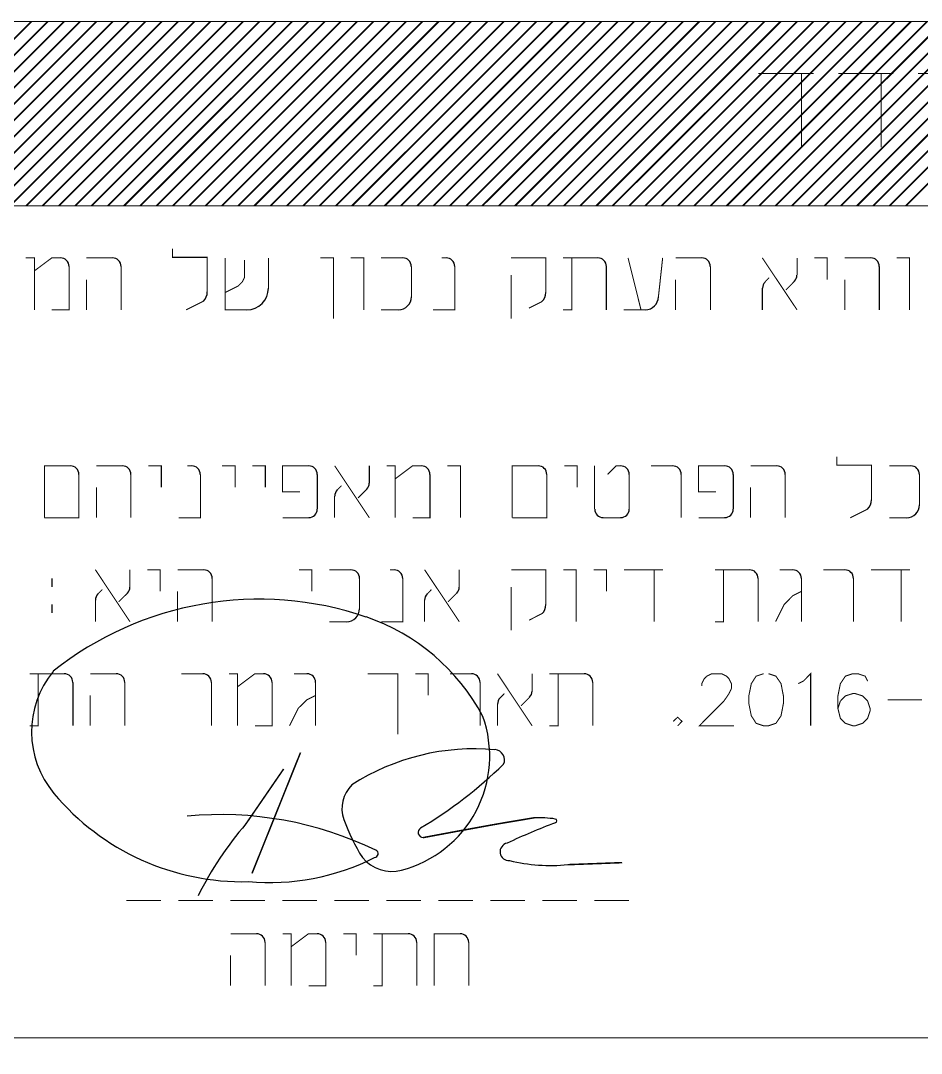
# Model space of a CAD drawing. Extents: x 489 to 720, y 1028 to 1176.
# Drawn here: x 684.05 to 693.83, y 1108.8 to 1120.02 of the extents above; entities that cross this region are included whole.
import ezdxf

# ---------------------------------------------------------------- set-up
doc = ezdxf.new("R2010")
doc.units = 0
doc.header["$MEASUREMENT"] = 0
doc.layers.add('DECLARATION', color=7, linetype='Continuous')
doc.layers.add('M1280', color=7, linetype='Continuous')

msp = doc.modelspace()

# ---------------------------------------------------------------- linework, layer by layer
at = {"layer": 'DECLARATION', "color": 7, "linetype": 'Continuous', "ltscale": 0.045455, "const_width": 0.0112}
for points in [[(675.03, 1118.013), (720.221, 1118.013), (720.221, 1108.974), (675.03, 1108.974)], [(686.074, 1117.077), (686.074, 1117.453), (685.697, 1117.453), (685.697, 1117.547)], [(684.102, 1117.447), (684.196, 1117.447), (684.196, 1116.882)], [(684.479, 1117.447), (684.385, 1117.447), (684.196, 1117.306)], [(684.385, 1116.882), (684.574, 1116.882), (684.574, 1117.354)], [(685.044, 1117.447), (684.761, 1117.447)], [(685.138, 1116.882), (685.138, 1117.354)], [(686.268, 1117.447), (686.268, 1116.882), (686.503, 1116.882)], [(686.268, 1117.071), (686.409, 1117.141), (686.457, 1117.189), (686.479, 1117.236), (686.479, 1117.424)], [(686.738, 1117.118), (686.738, 1117.447)], [(687.303, 1117.447), (687.445, 1117.447), (687.445, 1116.788)], [(687.633, 1117.447), (687.775, 1117.447), (687.775, 1116.882)], [(688.197, 1117.447), (687.962, 1117.447)], [(688.292, 1117.024), (688.292, 1117.354)], [(688.527, 1116.882), (688.763, 1116.882), (688.763, 1117.354)], [(688.669, 1117.447), (688.621, 1117.447)], [(689.751, 1117.071), (689.751, 1117.447), (689.375, 1117.447)], [(690.317, 1117.447), (689.94, 1117.447)], [(690.034, 1117.447), (690.034, 1116.882), (689.94, 1116.882)], [(690.41, 1116.882), (690.41, 1117.354)], [(690.646, 1117.447), (690.787, 1116.882)], [(690.976, 1117.024), (691.022, 1117.447)], [(691.446, 1117.447), (691.163, 1117.447)], [(691.541, 1116.882), (691.541, 1117.354)], [(692.105, 1117.447), (692.482, 1116.882)], [(692.482, 1117.26), (692.482, 1117.447)], [(692.67, 1117.447), (692.811, 1117.447), (692.811, 1117.212)], [(693.282, 1117.447), (693, 1117.447)], [(693.376, 1116.882), (693.376, 1117.354)], [(693.565, 1117.447), (693.705, 1117.447), (693.705, 1116.882)], [(689.375, 1116.788), (689.375, 1117.26)], [(684.761, 1116.882), (684.761, 1117.212)], [(691.163, 1116.882), (691.163, 1117.212)], [(692.179, 1117.231), (692.133, 1117.185)], [(692.36, 1117.098), (692.454, 1117.193)], [(693, 1116.882), (693, 1117.212)], [(692.105, 1117.118), (692.105, 1116.882)], [(685.844, 1116.882), (686.033, 1116.977)], [(689.569, 1116.901), (689.71, 1116.971)], [(687.962, 1116.882), (688.151, 1116.882)], [(690.599, 1116.882), (690.834, 1116.882)], [(693.29, 1114.818), (693.29, 1115.194), (692.913, 1115.194), (692.913, 1115.288)], [(684.586, 1115.188), (684.304, 1115.188), (684.304, 1114.623)], [(685.152, 1115.188), (684.869, 1115.188)], [(685.434, 1115.188), (685.575, 1115.188), (685.575, 1114.953)], [(685.904, 1115.188), (685.858, 1115.188)], [(686.234, 1115.188), (686.376, 1115.188), (686.376, 1114.953)], [(686.563, 1115.188), (686.705, 1115.188), (686.705, 1114.953)], [(687.176, 1115.188), (686.893, 1115.188), (686.893, 1114.905), (687.082, 1114.905)], [(687.458, 1115.188), (687.835, 1114.623)], [(687.835, 1114.999), (687.835, 1115.188)], [(688.022, 1115.188), (688.117, 1115.188), (688.117, 1114.623)], [(688.4, 1115.188), (688.305, 1115.188), (688.117, 1115.047)], [(688.682, 1115.188), (688.824, 1115.188), (688.824, 1114.623)], [(689.67, 1115.188), (689.388, 1115.188), (689.388, 1114.623)], [(689.953, 1115.188), (690.094, 1115.188), (690.094, 1114.953)], [(690.283, 1115.188), (690.283, 1114.718)], [(690.565, 1115.188), (690.518, 1115.188), (690.424, 1115.094)], [(691.13, 1115.188), (690.894, 1115.188)], [(691.695, 1115.188), (691.412, 1115.188), (691.412, 1114.905), (691.601, 1114.905)], [(692.26, 1115.188), (691.977, 1115.188)], [(693.719, 1115.188), (693.484, 1115.188)], [(684.304, 1114.623), (684.68, 1114.623), (684.68, 1115.094)], [(685.245, 1114.623), (685.245, 1115.094)], [(685.763, 1114.623), (685.999, 1114.623), (685.999, 1115.094)], [(687.27, 1114.718), (687.27, 1115.094)], [(688.305, 1114.623), (688.494, 1114.623), (688.494, 1115.094)], [(689.388, 1114.623), (689.765, 1114.623), (689.765, 1115.094)], [(690.659, 1114.718), (690.659, 1115.094)], [(691.224, 1114.623), (691.224, 1115.094)], [(691.79, 1114.718), (691.79, 1115.094)], [(692.354, 1114.623), (692.354, 1115.094)], [(693.813, 1114.764), (693.813, 1115.094)], [(684.869, 1114.623), (684.869, 1114.953)], [(687.533, 1114.972), (687.486, 1114.926)], [(687.713, 1114.839), (687.808, 1114.934)], [(691.977, 1114.623), (691.977, 1114.953)], [(687.458, 1114.859), (687.458, 1114.623)], [(693.06, 1114.623), (693.249, 1114.718)], [(686.893, 1114.623), (687.176, 1114.623)], [(690.377, 1114.623), (690.565, 1114.623)], [(691.412, 1114.623), (691.695, 1114.623)], [(693.484, 1114.623), (693.672, 1114.623)], [(684.858, 1114.059), (685.234, 1113.494)], [(685.234, 1113.87), (685.234, 1114.059)], [(685.422, 1114.059), (685.563, 1114.059), (685.563, 1113.823)], [(686.035, 1114.059), (685.752, 1114.059)], [(687.07, 1114.059), (687.211, 1114.059), (687.211, 1113.823)], [(687.635, 1114.059), (687.4, 1114.059)], [(688.105, 1114.059), (688.059, 1114.059)], [(688.435, 1114.059), (688.812, 1113.494)], [(688.812, 1113.87), (688.812, 1114.059)], [(689.753, 1113.681), (689.753, 1114.059), (689.377, 1114.059)], [(689.942, 1114.059), (690.083, 1114.059), (690.083, 1113.494)], [(690.271, 1114.059), (690.412, 1114.059), (690.412, 1113.823)], [(690.601, 1114.059), (691.025, 1114.059)], [(690.93, 1114.059), (690.93, 1113.494)], [(691.966, 1114.059), (691.59, 1114.059)], [(691.684, 1114.059), (691.684, 1113.494), (691.59, 1113.494)], [(692.436, 1114.059), (692.295, 1114.059)], [(693.002, 1114.059), (692.766, 1114.059)], [(693.284, 1114.059), (693.708, 1114.059)], [(693.613, 1114.059), (693.613, 1113.494)], [(684.387, 1113.964), (684.387, 1113.87)], [(686.128, 1113.494), (686.128, 1113.964)], [(687.729, 1113.635), (687.729, 1113.964)], [(687.965, 1113.494), (688.2, 1113.494), (688.2, 1113.964)], [(689.377, 1113.399), (689.377, 1113.87)], [(692.06, 1113.494), (692.06, 1113.964)], [(692.53, 1113.494), (692.53, 1113.964)], [(693.095, 1113.494), (693.095, 1113.964)], [(684.933, 1113.843), (684.885, 1113.795)], [(685.112, 1113.71), (685.207, 1113.804)], [(685.752, 1113.494), (685.752, 1113.823)], [(688.51, 1113.843), (688.463, 1113.795)], [(688.691, 1113.71), (688.784, 1113.804)], [(692.249, 1113.494), (692.343, 1113.681), (692.436, 1113.776), (692.53, 1113.823)], [(684.387, 1113.681), (684.387, 1113.588)], [(684.858, 1113.729), (684.858, 1113.494)], [(688.435, 1113.729), (688.435, 1113.494)], [(689.571, 1113.511), (689.712, 1113.582)], [(687.4, 1113.494), (687.588, 1113.494)], [(684.52, 1112.929), (684.143, 1112.929)], [(684.237, 1112.929), (684.237, 1112.363), (684.143, 1112.363)], [(685.085, 1112.929), (684.802, 1112.929)], [(686.026, 1112.929), (685.791, 1112.929)], [(686.309, 1112.929), (686.403, 1112.929), (686.403, 1112.363)], [(686.685, 1112.929), (686.592, 1112.929), (686.403, 1112.787)], [(687.157, 1112.929), (687.015, 1112.929)], [(687.816, 1112.929), (688.145, 1112.929), (688.145, 1112.27)], [(688.333, 1112.929), (688.475, 1112.929), (688.475, 1112.693)], [(688.945, 1112.929), (688.71, 1112.929)], [(689.227, 1112.929), (689.604, 1112.363)], [(689.604, 1112.74), (689.604, 1112.929)], [(690.169, 1112.929), (689.792, 1112.929)], [(689.886, 1112.929), (689.886, 1112.363), (689.792, 1112.363)], [(691.446, 1112.794), (691.446, 1112.821), (691.474, 1112.874), (691.501, 1112.902), (691.554, 1112.929), (691.662, 1112.929), (691.716, 1112.902), (691.743, 1112.874), (691.769, 1112.821), (691.769, 1112.768), (691.743, 1112.713), (691.688, 1112.632), (691.42, 1112.363), (691.796, 1112.363)], [(692.119, 1112.929), (692.038, 1112.902), (691.985, 1112.821), (691.958, 1112.687), (691.958, 1112.606), (691.985, 1112.471), (692.038, 1112.39), (692.119, 1112.363), (692.172, 1112.363), (692.253, 1112.39), (692.308, 1112.471), (692.334, 1112.606), (692.334, 1112.687), (692.308, 1112.821), (692.253, 1112.902), (692.172, 1112.929)], [(692.495, 1112.821), (692.55, 1112.848), (692.63, 1112.929), (692.63, 1112.363)], [(693.249, 1112.848), (693.222, 1112.902), (693.142, 1112.929), (693.087, 1112.929), (693.007, 1112.902), (692.953, 1112.821), (692.926, 1112.687), (692.926, 1112.552), (692.953, 1112.444), (693.007, 1112.39), (693.087, 1112.363), (693.115, 1112.363), (693.195, 1112.39), (693.249, 1112.444), (693.276, 1112.526), (693.276, 1112.552), (693.249, 1112.632), (693.195, 1112.687), (693.115, 1112.713), (693.087, 1112.713), (693.007, 1112.687), (692.953, 1112.632), (692.926, 1112.552)], [(684.615, 1112.363), (684.615, 1112.835)], [(685.179, 1112.363), (685.179, 1112.835)], [(686.12, 1112.363), (686.12, 1112.835)], [(686.592, 1112.363), (686.779, 1112.363), (686.779, 1112.835)], [(687.251, 1112.363), (687.251, 1112.835)], [(689.04, 1112.363), (689.04, 1112.835)], [(690.263, 1112.363), (690.263, 1112.835)], [(684.802, 1112.363), (684.802, 1112.693)], [(686.968, 1112.363), (687.062, 1112.552), (687.157, 1112.646), (687.251, 1112.693)], [(689.302, 1112.713), (689.255, 1112.665)], [(689.483, 1112.579), (689.577, 1112.673)], [(693.465, 1112.646), (693.841, 1112.646)], [(689.227, 1112.599), (689.227, 1112.363)], [(691.137, 1112.411), (691.185, 1112.457), (691.232, 1112.411), (691.185, 1112.363)], [(685.196, 1110.464), (685.572, 1110.464)], [(685.761, 1110.464), (686.138, 1110.464)], [(686.326, 1110.464), (686.703, 1110.464)], [(686.891, 1110.464), (687.268, 1110.464)], [(687.455, 1110.464), (687.833, 1110.464)], [(688.021, 1110.464), (688.397, 1110.464)], [(688.586, 1110.464), (688.962, 1110.464)], [(689.151, 1110.464), (689.527, 1110.464)], [(689.716, 1110.464), (690.092, 1110.464)], [(690.28, 1110.464), (690.657, 1110.464)], [(686.609, 1110.104), (686.327, 1110.104)], [(686.892, 1110.104), (686.986, 1110.104), (686.986, 1109.539)], [(687.268, 1110.104), (687.174, 1110.104), (686.986, 1109.963)], [(687.551, 1110.104), (687.692, 1110.104), (687.692, 1109.869)], [(688.257, 1110.104), (687.88, 1110.104)], [(687.975, 1110.104), (687.975, 1109.539), (687.88, 1109.539)], [(688.821, 1110.104), (688.54, 1110.104), (688.54, 1109.539)], [(686.703, 1109.539), (686.703, 1110.01)], [(687.174, 1109.539), (687.362, 1109.539), (687.362, 1110.01)], [(688.351, 1109.539), (688.351, 1110.01)], [(688.916, 1109.539), (688.916, 1110.01)], [(686.327, 1109.539), (686.327, 1109.869)]]:
    msp.add_lwpolyline(points, dxfattribs=at)
at = {"layer": 'DECLARATION', "color": 7, "linetype": 'Continuous', "ltscale": 0.045455}
for centre, radius, start, end in [((684.479, 1117.354), 0.0932, 0.0055, 90), ((685.044, 1117.354), 0.0932, 0.0055, 90), ((688.197, 1117.354), 0.0932, 0.0055, 90), ((688.669, 1117.354), 0.0932, 0.0055, 90), ((690.317, 1117.354), 0.0932, 0.0055, 90), ((691.446, 1117.354), 0.0932, 0.0055, 90), ((693.282, 1117.354), 0.0932, 0.0055, 90), ((692.387, 1117.26), 0.0932, 315.0055, 360.0055), ((692.387, 1117.26), 0.0932, 315.0055, 360.0055), ((692.2, 1117.118), 0.0932, 135, 180), ((692.2, 1117.118), 0.0932, 135, 180), ((685.933, 1117.077), 0.141, 315.0055, 360.0055), ((686.503, 1117.118), 0.235, 270.0055, 360), ((688.151, 1117.024), 0.141, 270.0055, 360), ((689.61, 1117.071), 0.141, 315.0055, 360.0055), ((689.61, 1117.071), 0.141, 315.0055, 360.0055), ((690.834, 1117.024), 0.141, 270.0055, 360), ((684.586, 1115.094), 0.0932, 0.0055, 90), ((685.152, 1115.094), 0.0932, 0.0055, 90), ((685.904, 1115.094), 0.0932, 0.0055, 90), ((687.176, 1115.094), 0.0932, 0.0055, 90), ((688.4, 1115.094), 0.0932, 0.0055, 90), ((689.67, 1115.094), 0.0932, 0.0055, 90), ((690.565, 1115.094), 0.0932, 0.0055, 90), ((691.13, 1115.094), 0.0932, 0.0055, 90), ((691.695, 1115.094), 0.0932, 0.0055, 90), ((692.26, 1115.094), 0.0932, 0.0055, 90), ((693.719, 1115.094), 0.0932, 0.0055, 90), ((687.741, 1114.999), 0.0932, 315.0055, 360.0055), ((687.741, 1114.999), 0.0932, 315.0055, 360.0055), ((687.552, 1114.859), 0.0932, 135, 180), ((687.552, 1114.859), 0.0932, 135, 180), ((693.149, 1114.818), 0.141, 315.0055, 360.0055), ((687.176, 1114.718), 0.0932, 270.0055, 360), ((690.377, 1114.718), 0.0932, 180.0055, 270), ((690.565, 1114.718), 0.0932, 270.0055, 360), ((691.695, 1114.718), 0.0932, 270.0055, 360), ((693.672, 1114.764), 0.141, 270.0055, 360), ((686.035, 1113.964), 0.0932, 0.0055, 90), ((687.635, 1113.964), 0.0932, 0.0055, 90), ((688.105, 1113.964), 0.0932, 0.0055, 90), ((691.966, 1113.964), 0.0932, 0.0055, 90), ((692.436, 1113.964), 0.0932, 0.0055, 90), ((693.002, 1113.964), 0.0932, 0.0055, 90), ((684.952, 1113.729), 0.0932, 135, 180), ((684.952, 1113.729), 0.0932, 135, 180), ((685.141, 1113.87), 0.0932, 315.0055, 360.0055), ((685.141, 1113.87), 0.0932, 315.0055, 360.0055), ((688.529, 1113.729), 0.0932, 135, 180), ((688.529, 1113.729), 0.0932, 135, 180), ((688.718, 1113.87), 0.0932, 315.0055, 360.0055), ((688.718, 1113.87), 0.0932, 315.0055, 360.0055), ((689.612, 1113.681), 0.141, 315.0055, 360.0055), ((689.612, 1113.681), 0.141, 315.0055, 360.0055), ((687.588, 1113.635), 0.141, 270.0055, 360), ((684.52, 1112.835), 0.0932, 0.0055, 90), ((685.085, 1112.835), 0.0932, 0.0055, 90), ((686.026, 1112.835), 0.0932, 0.0055, 90), ((686.685, 1112.835), 0.0932, 0.0055, 90), ((687.157, 1112.835), 0.0932, 0.0055, 90), ((688.945, 1112.835), 0.0932, 0.0055, 90), ((690.169, 1112.835), 0.0932, 0.0055, 90), ((689.321, 1112.599), 0.0932, 135, 180), ((689.321, 1112.599), 0.0932, 135, 180), ((689.51, 1112.74), 0.0932, 315.0055, 360.0055), ((689.51, 1112.74), 0.0932, 315.0055, 360.0055), ((686.609, 1110.01), 0.0932, 0.0055, 90), ((687.268, 1110.01), 0.0932, 0.0055, 90), ((688.257, 1110.01), 0.0932, 0.0055, 90), ((688.821, 1110.01), 0.0932, 0.0055, 90)]:
    msp.add_arc(centre, radius, start, end, dxfattribs=at)
at = {"layer": 'M1280', "color": 7, "linetype": 'Continuous', "ltscale": 0.045455, "const_width": 0.0112}
for points in [[(675.028, 1118.013), (675.028, 1120.015), (720.221, 1120.015), (720.221, 1102.952), (675.028, 1102.952)], [(675.028, 1120.015), (715.074, 1120.015)], [(675.028, 1120.015), (720.221, 1120.015), (720.221, 1118.013), (675.028, 1118.013)], [(692.062, 1119.451), (692.663, 1119.451)], [(692.529, 1119.451), (692.529, 1118.649)], [(692.93, 1119.451), (693.53, 1119.451)], [(693.397, 1119.451), (693.397, 1118.649)], [(693.797, 1119.451), (693.997, 1119.451), (693.997, 1118.649)]]:
    msp.add_lwpolyline(points, dxfattribs=at)
at = {"layer": 'M1280', "color": 8, "linetype": 'Continuous', "ltscale": 0.045455, "const_width": 0.0182}
for points in [[(682.161, 1118.013), (684.163, 1120.015)], [(682.338, 1118.013), (684.341, 1120.015)], [(682.516, 1118.013), (684.518, 1120.015)], [(682.692, 1118.013), (684.694, 1120.015)], [(682.869, 1118.013), (684.871, 1120.015)], [(683.046, 1118.013), (685.049, 1120.015)], [(683.224, 1118.013), (685.226, 1120.015)], [(683.4, 1118.013), (685.402, 1120.015)], [(683.577, 1118.013), (685.579, 1120.015)], [(683.754, 1118.013), (685.757, 1120.015)], [(683.932, 1118.013), (685.934, 1120.015)], [(684.108, 1118.013), (686.11, 1120.015)], [(684.285, 1118.013), (686.287, 1120.015)], [(684.462, 1118.013), (686.465, 1120.015)], [(684.64, 1118.013), (686.642, 1120.015)], [(684.816, 1118.013), (686.818, 1120.015)], [(684.993, 1118.013), (686.995, 1120.015)], [(685.17, 1118.013), (687.172, 1120.015)], [(685.347, 1118.013), (687.35, 1120.015)], [(685.524, 1118.013), (687.526, 1120.015)], [(685.701, 1118.013), (687.703, 1120.015)], [(685.878, 1118.013), (687.88, 1120.015)], [(686.055, 1118.013), (688.058, 1120.015)], [(686.232, 1118.013), (688.234, 1120.015)], [(686.409, 1118.013), (688.411, 1120.015)], [(686.586, 1118.013), (688.588, 1120.015)], [(686.763, 1118.013), (688.766, 1120.015)], [(686.94, 1118.013), (688.942, 1120.015)], [(687.117, 1118.013), (689.119, 1120.015)], [(687.294, 1118.013), (689.296, 1120.015)], [(687.47, 1118.013), (689.472, 1120.015)], [(687.647, 1118.013), (689.65, 1120.015)], [(687.825, 1118.013), (689.827, 1120.015)], [(688.002, 1118.013), (690.004, 1120.015)], [(688.178, 1118.013), (690.18, 1120.015)], [(688.355, 1118.013), (690.358, 1120.015)], [(688.533, 1118.013), (690.535, 1120.015)], [(688.71, 1118.013), (690.712, 1120.015)], [(688.886, 1118.013), (690.888, 1120.015)], [(689.063, 1118.013), (691.066, 1120.015)], [(689.241, 1118.013), (691.243, 1120.015)], [(689.418, 1118.013), (691.42, 1120.015)], [(689.594, 1118.013), (691.596, 1120.015)], [(689.771, 1118.013), (691.774, 1120.015)], [(689.949, 1118.013), (691.951, 1120.015)], [(690.126, 1118.013), (692.128, 1120.015)], [(690.302, 1118.013), (692.304, 1120.015)], [(690.479, 1118.013), (692.482, 1120.015)], [(690.657, 1118.013), (692.659, 1120.015)], [(690.834, 1118.013), (692.836, 1120.015)], [(691.01, 1118.013), (693.012, 1120.015)], [(691.187, 1118.013), (693.19, 1120.015)], [(691.365, 1118.013), (693.367, 1120.015)], [(691.542, 1118.013), (693.544, 1120.015)], [(691.718, 1118.013), (693.72, 1120.015)], [(691.895, 1118.013), (693.897, 1120.015)], [(692.072, 1118.013), (694.075, 1120.015)], [(692.249, 1118.013), (694.251, 1120.015)], [(692.426, 1118.013), (694.428, 1120.015)], [(692.603, 1118.013), (694.605, 1120.015)], [(692.78, 1118.013), (694.783, 1120.015)], [(692.957, 1118.013), (694.959, 1120.015)], [(693.134, 1118.013), (695.136, 1120.015)], [(693.311, 1118.013), (695.313, 1120.015)], [(693.488, 1118.013), (695.491, 1120.015)], [(693.665, 1118.013), (695.667, 1120.015)]]:
    msp.add_lwpolyline(points, dxfattribs=at)
at = {"layer": 'M1280', "color": 5, "linetype": 'Continuous', "ltscale": 0.045455, "const_width": 0.0165}
for points in [[(686.56, 1110.759), (687.087, 1112.072)], [(686.494, 1111.297), (686.904, 1111.894)], [(689.629, 1111.364), (689.225, 1111.296), (688.822, 1111.223), (688.42, 1111.148)], [(689.992, 1110.854), (690.582, 1110.876)]]:
    msp.add_lwpolyline(points, dxfattribs=at)
at = {"layer": 'M1280', "color": 5, "linetype": 'Continuous', "ltscale": 0.045455}
for centre, radius, start, end in [((686.638, 1110.145), 3.593, 71.1145, 128.5565), ((687.069, 1111.403), 2.264, 27.9767, 71.1145), ((685.207, 1112.296), 1.042, 140.8173, 219.8859), ((687.863, 1112.034), 1.28, 284.5404, 379.671), ((688.98, 1109.639), 2.474, 84.9023, 122.6898), ((689.191, 1111.991), 0.113, 335.8905, 444.8969), ((685.97, 1115.334), 4.745, 300.6903, 314.4452), ((686.46, 1113.344), 2.675, 219.8859, 271.3184), ((687.892, 1111.465), 0.355, 134.0222, 199.8633), ((686.213, 1107.498), 3.9, 64.2645, 95.2789), ((689.205, 1108.93), 3.598, 138.8782, 153.8361), ((689.597, 1112.082), 2.168, 199.8633, 212.0691), ((692.351, 1104.661), 7.101, 110.5609, 115.1587), ((689.676, 1110.236), 1.128, 80.8484, 92.406), ((689.854, 1111.33), 0.0193, 277.4542, 445.4736), ((688.421, 1111.204), 0.0557, 120.6903, 268.8574), ((689.352, 1110.994), 0.0966, 102.0685, 274.2243), ((687.888, 1110.973), 0.042, 274.1144, 424.259), ((686.75, 1113.193), 2.533, 264.8309, 296.7682), ((688.08, 1111.199), 0.418, 219.9408, 284.5404), ((689.801, 1112.698), 1.853, 256.1957, 275.9161)]:
    msp.add_arc(centre, radius, start, end, dxfattribs=at)

doc.saveas('drawing.dxf')
